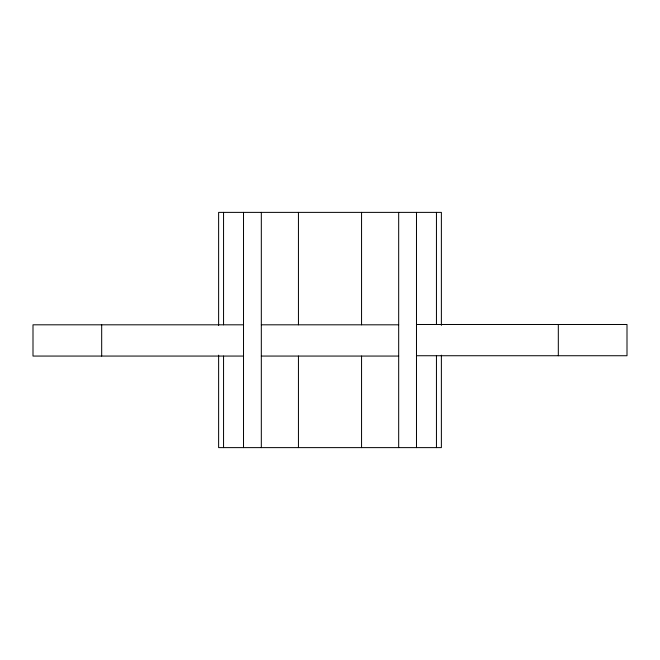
<?xml version="1.0" encoding="UTF-8"?>
<svg xmlns="http://www.w3.org/2000/svg" width="660" height="660" viewBox="0 0 660 660"><rect width="100%" height="100%" fill="white"/><g stroke="black" fill="none" stroke-linecap="round" stroke-linejoin="round"><path stroke-width="0.99" d="M416.485 324.489L627 324.489L627 355.732L416.485 355.732M243.515 324.811L33 324.811L33 356.062L243.515 356.062M261.319 324.811L398.681 324.811M261.319 356.062L398.681 356.062M558.319 324.489L558.319 355.732M441.375 325.38L441.375 212.38L218.625 212.38L218.625 325.38M441.375 355.171L441.375 447.62L218.625 447.62L218.625 355.171M436.45 212.38L436.45 324.489M436.45 355.732L436.45 447.62M416.485 212.38L416.485 447.62M398.681 212.38L398.681 447.62M361.556 212.38L361.556 324.811M361.556 356.062L361.556 447.62M298.444 212.38L298.444 324.811M298.444 356.062L298.444 447.62M261.319 212.38L261.319 447.62M243.515 212.38L243.515 447.62M223.55 212.38L223.55 324.811M223.55 356.062L223.55 447.62M101.681 324.811L101.681 356.062"/></g></svg>
